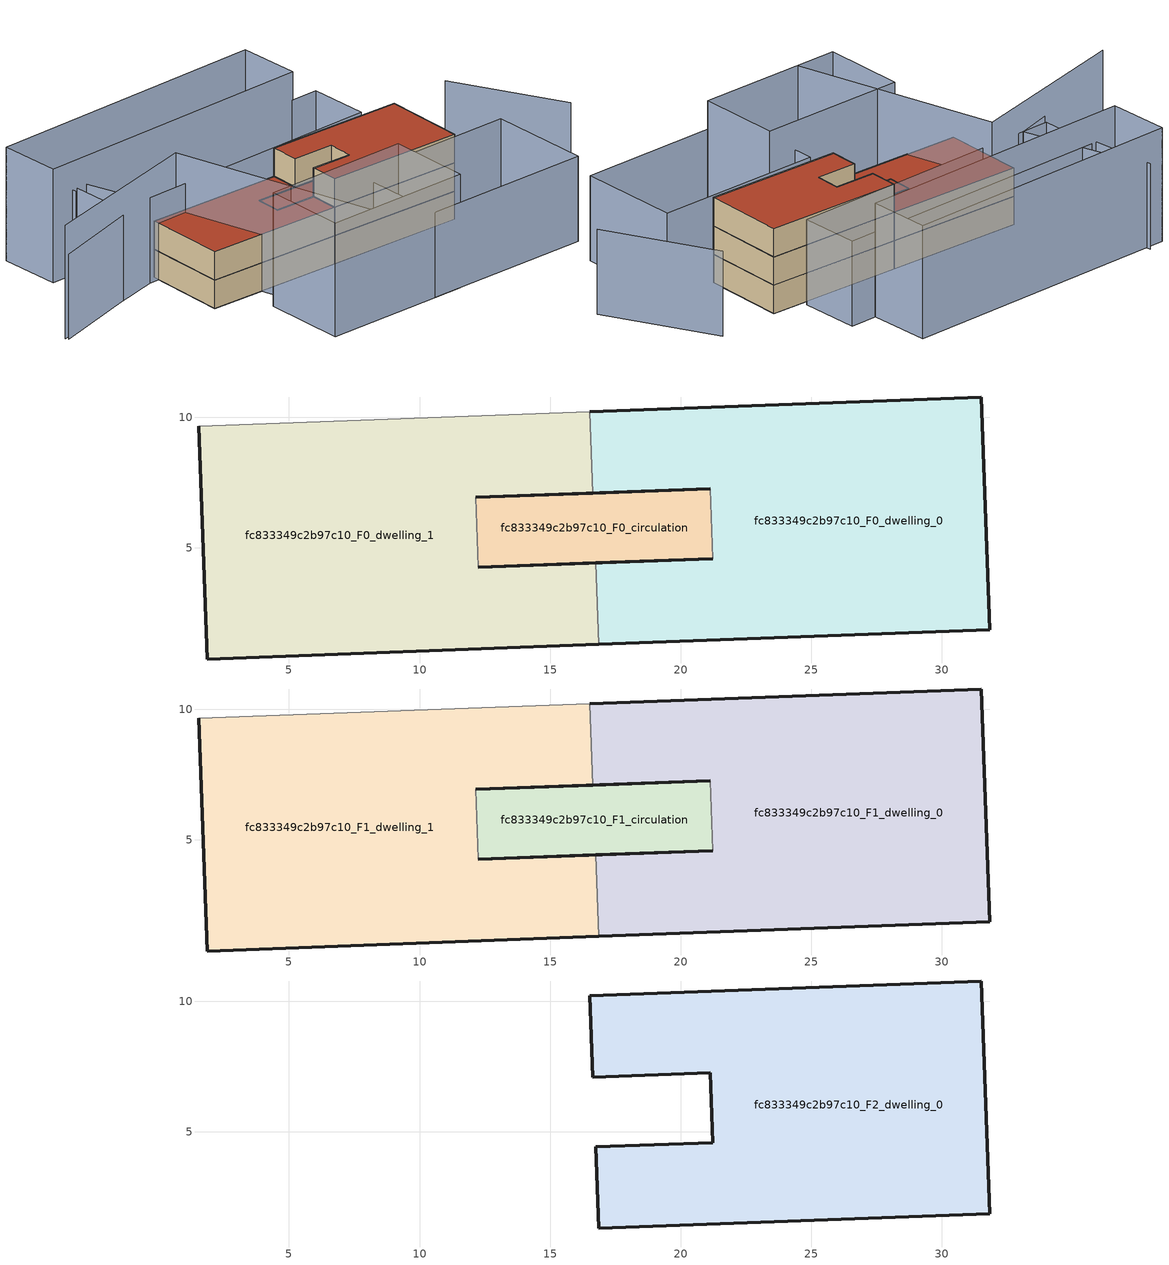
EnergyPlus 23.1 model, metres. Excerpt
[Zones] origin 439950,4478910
fc833349c2b97c10_F0_dwelling_0
 floor ground (EU_floor_Construction): 31.85,1.86 31.51,10.77 16.53,10.21 16.64,7.09 21.14,7.26 21.24,4.58 16.74,4.42 16.86,1.29 z0
 wall outside (EU_wall_Construction): 16.74,4.42 21.24,4.58 / 21.14,7.26 16.64,7.09 / 16.53,10.21 31.51,10.77 31.85,1.86 16.86,1.29 z0:3
 wall to fc833349c2b97c10_F0_dwelling_1 (EU_wall_Construction): 16.86,1.29 16.74,4.42 / 16.64,7.09 16.53,10.21 z0:3
 wall to fc833349c2b97c10_F0_circulation (EU_wall_Construction): 21.24,4.58 21.14,7.26 z0:3
fc833349c2b97c10_F0_dwelling_1
 floor ground (EU_floor_Construction): 16.86,1.29 16.74,4.42 12.25,4.25 12.15,6.92 16.64,7.09 16.53,10.21 1.54,9.65 1.87,0.74 z0
 wall outside (EU_wall_Construction): 16.64,7.09 12.15,6.92 / 12.25,4.25 16.74,4.42 / 16.86,1.29 1.87,0.74 1.54,9.65 z0:3
 wall to fc833349c2b97c10_F0_circulation (EU_wall_Construction): 12.15,6.92 12.25,4.25 z0:3
 wall adiabatic (EU_wall_Construction): 1.54,9.65 16.53,10.21 z0:3
fc833349c2b97c10_F0_circulation
 floor ground (EU_floor_Construction): 21.24,4.58 21.14,7.26 12.15,6.92 12.25,4.25 z0
 wall outside (EU_wall_Construction): 21.24,4.58 12.25,4.25 / 12.15,6.92 21.14,7.26 z0:3
fc833349c2b97c10_F1_dwelling_0
 floor to fc833349c2b97c10_F0_dwelling_0 (EU_floor_Construction): 31.85,1.86 31.51,10.77 16.53,10.21 16.64,7.09 21.14,7.26 21.24,4.58 16.74,4.42 16.86,1.29 z3
 wall outside (EU_wall_Construction): 16.74,4.42 21.24,4.58 / 21.14,7.26 16.64,7.09 / 16.53,10.21 31.51,10.77 31.85,1.86 16.86,1.29 z3:6
 wall to fc833349c2b97c10_F1_dwelling_1 (EU_wall_Construction): 16.86,1.29 16.74,4.42 / 16.64,7.09 16.53,10.21 z3:6
 wall to fc833349c2b97c10_F1_circulation (EU_wall_Construction): 21.24,4.58 21.14,7.26 z3:6
fc833349c2b97c10_F1_dwelling_1
 floor to fc833349c2b97c10_F0_dwelling_1 (EU_floor_Construction): 16.86,1.29 16.74,4.42 12.25,4.25 12.15,6.92 16.64,7.09 16.53,10.21 1.54,9.65 1.87,0.74 z3
 wall outside (EU_wall_Construction): 16.64,7.09 12.15,6.92 / 12.25,4.25 16.74,4.42 / 16.86,1.29 1.87,0.74 1.54,9.65 z3:6
 wall to fc833349c2b97c10_F1_circulation (EU_wall_Construction): 12.15,6.92 12.25,4.25 z3:6
 wall adiabatic (EU_wall_Construction): 1.54,9.65 16.53,10.21 z3:6
 roof outside (EU_roof_Construction): 16.53,10.21 16.64,7.09 12.15,6.92 12.25,4.25 16.74,4.42 16.86,1.29 1.87,0.74 1.54,9.65 z6
fc833349c2b97c10_F1_circulation
 floor to fc833349c2b97c10_F0_circulation (EU_floor_Construction): 21.24,4.58 21.14,7.26 12.15,6.92 12.25,4.25 z3
 wall outside (EU_wall_Construction): 21.24,4.58 12.25,4.25 / 12.15,6.92 21.14,7.26 z3:6
 roof outside (EU_roof_Construction): 21.14,7.26 21.24,4.58 12.25,4.25 12.15,6.92 z6
fc833349c2b97c10_F2_dwelling_0
 floor to fc833349c2b97c10_F1_dwelling_0 (EU_floor_Construction): 31.85,1.86 31.51,10.77 16.53,10.21 16.64,7.09 21.14,7.26 21.24,4.58 16.74,4.42 16.86,1.29 z6
 wall outside (EU_wall_Construction): 31.85,1.86 16.86,1.29 16.74,4.42 21.24,4.58 21.14,7.26 16.64,7.09 16.53,10.21 31.51,10.77 31.85,1.86 z6:9
 roof outside (EU_roof_Construction): 31.51,10.77 31.85,1.86 16.86,1.29 16.74,4.42 21.24,4.58 21.14,7.26 16.64,7.09 16.53,10.21 z9
shading: -13.3,4.41 4.69,10.29 / 4.69,10.29 11.61,-10.85 / 23.07,-10.11 7.15,-11.14 / 7.15,-11.14 6.58,-2.34 / 6.58,-2.34 22.5,-1.31 / 22.5,-1.31 23.07,-10.11 / 24.33,17.26 -6.69,14.64 / -6.69,14.64 -7.25,21.21 / -7.25,21.21 23.78,23.83 / 23.78,23.83 24.33,17.26 z0:12; 44.76,0.41 38.36,11.58 / -3.27,17.29 -0.15,8.87 / -0.15,8.87 -13.18,4.05 / -5.32,21.83 -4.17,14.42 / 38.11,-9.12 19.88,-10.32 / 19.88,-10.32 19.15,0.66 / 19.15,0.66 37.39,1.86 / 37.39,1.86 38.11,-9.12 / 27.84,11.15 -3.15,8.61 / -3.15,8.61 -3.67,14.96 / -3.67,14.96 27.32,17.5 / 27.32,17.5 27.84,11.15 z0:9
[Building]
EU S2 Campaign: North Axis=0; Terrain=City; Solar Distribution=FullExterior
[Site:Location]
Madrid: Latitude=40.5; Longitude=-3.5; Time Zone=1; Elevation=609
[SizingPeriod:WeatherFileDays]
AnnualSizingPeriod: Begin Month=1; Begin Day of Month=1; End Month=12; End Day of Month=31; Day of Week for Start Day=Monday; Use Weather File Daylight Saving Period=No; Use Weather File Rain and Snow Indicators=No
[MATERIAL]
EU_InternalMass_Material: Roughness=MediumRough; Thickness=0.1; Conductivity=1; Density=1800; Specific Heat=900; Thermal Absorptance=0.9; Solar Absorptance=0.7; Visible Absorptance=0.7
[MATERIAL:NOMASS] Roughness=MediumRough; Thermal Absorptance=0.9; Solar Absorptance=0.7; Visible Absorptance=0.7
Name | Thermal Resistance
EU_wall_NoMass | 1.60022
EU_roof_NoMass | 1.57597
EU_floor_NoMass | 0.470652
[CONSTRUCTION]
EU_wall_Construction: EU_wall_NoMass
EU_roof_Construction: EU_roof_NoMass
EU_floor_Construction: EU_floor_NoMass
EU_InternalMass_Construction: EU_InternalMass_Material
[ZONE] Type=1; Multiplier=1; Ceiling Height=autocalculate; Floor Area=autocalculate; Part of Total Floor Area=Yes
Name | Volume
fc833349c2b97c10_F0_dwelling_0; fc833349c2b97c10_F1_dwelling_0; fc833349c2b97c10_F2_dwelling_0 | 365.282
fc833349c2b97c10_F0_dwelling_1; fc833349c2b97c10_F1_dwelling_1 | 365.302
fc833349c2b97c10_F0_circulation; fc833349c2b97c10_F1_circulation | 72.2611
[INTERNALMASS] Construction=EU_InternalMass_Construction
Name | Zone or ZoneList | Surface Area
fc833349c2b97c10_F0_dwelling_0_EU_InternalMass | fc833349c2b97c10_F0_dwelling_0 | 121.771
fc833349c2b97c10_F0_dwelling_1_EU_InternalMass | fc833349c2b97c10_F0_dwelling_1 | 121.771
fc833349c2b97c10_F1_dwelling_0_EU_InternalMass | fc833349c2b97c10_F1_dwelling_0 | 121.771
fc833349c2b97c10_F1_dwelling_1_EU_InternalMass | fc833349c2b97c10_F1_dwelling_1 | 121.771
fc833349c2b97c10_F2_dwelling_0_EU_InternalMass | fc833349c2b97c10_F2_dwelling_0 | 267.439
[OTHEREQUIPMENT] Fuel Type=Electricity; Design Level Calculation Method=Watts/Area; Power per Zone Floor Area=1; Fraction Latent=0; Fraction Radiant=0; Fraction Lost=0; Carbon Dioxide Generation Rate=0; EndUse Subcategory=EU_Step8_InternalGains
Name | Zone or ZoneList or Space or SpaceList | Schedule
EU_Step8_InternalGain_fc833349c2b97c10_F0_dwelling_0_f000 | fc833349c2b97c10_F0_dwelling_0 | EU_Step8_GainSchedule_fc833349c2b97c10_F0_dwelling_0_f000
EU_Step8_InternalGain_fc833349c2b97c10_F0_dwelling_1_f000 | fc833349c2b97c10_F0_dwelling_1 | EU_Step8_GainSchedule_fc833349c2b97c10_F0_dwelling_1_f000
EU_Step8_InternalGain_fc833349c2b97c10_F1_dwelling_0_f000 | fc833349c2b97c10_F1_dwelling_0 | EU_Step8_GainSchedule_fc833349c2b97c10_F1_dwelling_0_f000
EU_Step8_InternalGain_fc833349c2b97c10_F1_dwelling_1_f000 | fc833349c2b97c10_F1_dwelling_1 | EU_Step8_GainSchedule_fc833349c2b97c10_F1_dwelling_1_f000
EU_Step8_InternalGain_fc833349c2b97c10_F2_dwelling_0_f000 | fc833349c2b97c10_F2_dwelling_0 | EU_Step8_GainSchedule_fc833349c2b97c10_F2_dwelling_0_f000
[ZONEINFILTRATION:DESIGNFLOWRATE] Schedule=EU_AlwaysOn; Design Flow Rate Calculation Method=Flow/Area; Flow Rate per Floor Area=0.0005; Constant Term Coefficient=1; Temperature Term Coefficient=0; Velocity Term Coefficient=0; Velocity Squared Term Coefficient=0
Name | Zone or ZoneList or Space or SpaceList
EU_Circulation_Infiltration_fc833349c2b97c10_F0_circulation | fc833349c2b97c10_F0_circulation
EU_Circulation_Infiltration_fc833349c2b97c10_F1_circulation | fc833349c2b97c10_F1_circulation
[ZONEVENTILATION:DESIGNFLOWRATE] Schedule=EU_AlwaysOn; Design Flow Rate Calculation Method=AirChanges/Hour; Air Changes per Hour=0.480704; Ventilation Type=Natural; Fan Pressure Rise=0; Fan Total Efficiency=1; Constant Term Coefficient=1; Temperature Term Coefficient=0; Velocity Term Coefficient=0; Velocity Squared Term Coefficient=0; Minimum Indoor Temperature=-100; Maximum Indoor Temperature=100; Delta Temperature=-100; Minimum Outdoor Temperature=-100; Maximum Outdoor Temperature=100; Maximum Wind Speed=40
Name | Zone or ZoneList or Space or SpaceList
EU_ConstantAir_fc833349c2b97c10_F0_dwelling_0 | fc833349c2b97c10_F0_dwelling_0
EU_ConstantAir_fc833349c2b97c10_F0_dwelling_1 | fc833349c2b97c10_F0_dwelling_1
EU_ConstantAir_fc833349c2b97c10_F1_dwelling_0 | fc833349c2b97c10_F1_dwelling_0
EU_ConstantAir_fc833349c2b97c10_F1_dwelling_1 | fc833349c2b97c10_F1_dwelling_1
EU_ConstantAir_fc833349c2b97c10_F2_dwelling_0 | fc833349c2b97c10_F2_dwelling_0
[HVACTEMPLATE:THERMOSTAT] Constant Heating Setpoint=20; Constant Cooling Setpoint=50
EU_HeatOnly_fc833349c2b97c10_F0_dwelling_0; EU_HeatOnly_fc833349c2b97c10_F0_dwelling_1; EU_HeatOnly_fc833349c2b97c10_F1_dwelling_0; EU_HeatOnly_fc833349c2b97c10_F1_dwelling_1; EU_HeatOnly_fc833349c2b97c10_F2_dwelling_0
[HVACTEMPLATE:ZONE:IDEALLOADSAIRSYSTEM] System Availability Schedule=EU_AlwaysOn; Maximum Heating Supply Air Temperature=50; Minimum Cooling Supply Air Temperature=13; Maximum Heating Supply Air Humidity Ratio=0.0156; Minimum Cooling Supply Air Humidity Ratio=0.0077; Heating Limit=NoLimit; Cooling Limit=NoLimit; Heating Availability Schedule=EU_AlwaysOn; Cooling Availability Schedule=EU_CoolingOff; Dehumidification Control Type=ConstantSensibleHeatRatio; Cooling Sensible Heat Ratio=0.7; Dehumidification Setpoint=60; Humidification Control Type=None; Humidification Setpoint=30; Outdoor Air Method=None; Outdoor Air Flow Rate per Person=0.00944; Outdoor Air Flow Rate per Zone Floor Area=0; Outdoor Air Flow Rate per Zone=0; Demand Controlled Ventilation Type=None; Outdoor Air Economizer Type=NoEconomizer; Heat Recovery Type=None; Sensible Heat Recovery Effectiveness=0.7; Latent Heat Recovery Effectiveness=0.65
Name | Template Thermostat
fc833349c2b97c10_F0_dwelling_0 | EU_HeatOnly_fc833349c2b97c10_F0_dwelling_0
fc833349c2b97c10_F0_dwelling_1 | EU_HeatOnly_fc833349c2b97c10_F0_dwelling_1
fc833349c2b97c10_F1_dwelling_0 | EU_HeatOnly_fc833349c2b97c10_F1_dwelling_0
fc833349c2b97c10_F1_dwelling_1 | EU_HeatOnly_fc833349c2b97c10_F1_dwelling_1
fc833349c2b97c10_F2_dwelling_0 | EU_HeatOnly_fc833349c2b97c10_F2_dwelling_0
[SIZING:ZONE] Zone Cooling Design Supply Air Temperature Input Method=SupplyAirTemperature; Zone Cooling Design Supply Air Temperature=13; Zone Heating Design Supply Air Temperature Input Method=SupplyAirTemperature; Zone Heating Design Supply Air Temperature=50; Zone Cooling Design Supply Air Humidity Ratio=0.008; Zone Heating Design Supply Air Humidity Ratio=0.008; Cooling Design Air Flow Method=DesignDay; Cooling Design Air Flow Rate=0; Cooling Minimum Air Flow per Zone Floor Area=0.000762; Cooling Minimum Air Flow=0; Cooling Minimum Air Flow Fraction=0.2; Heating Design Air Flow Method=DesignDay; Heating Design Air Flow Rate=0; Heating Maximum Air Flow per Zone Floor Area=0.002032; Heating Maximum Air Flow=0.141576; Heating Maximum Air Flow Fraction=0.3; Account for Dedicated Outdoor Air System=No; Dedicated Outdoor Air System Control Strategy=NeutralSupplyAir; Dedicated Outdoor Air Low Setpoint Temperature for Design=autosize; Dedicated Outdoor Air High Setpoint Temperature for Design=autosize; Zone Load Sizing Method=Sensible Load Only No Latent Load; Zone Latent Cooling Design Supply Air Humidity Ratio Input Method=HumidityRatioDifference; Zone Cooling Design Supply Air Humidity Ratio Difference=0.005; Zone Latent Heating Design Supply Air Humidity Ratio Input Method=HumidityRatioDifference; Zone Humidification Design Supply Air Humidity Ratio Difference=0.005
fc833349c2b97c10_F0_dwelling_0; fc833349c2b97c10_F0_dwelling_1; fc833349c2b97c10_F1_dwelling_0; fc833349c2b97c10_F1_dwelling_1; fc833349c2b97c10_F2_dwelling_0
[SCHEDULE:CONSTANT]
Name | Hourly Value
EU_AlwaysOn | 1
EU_CoolingOff | 0
[SCHEDULE:FILE] Column Number=1; Rows to Skip at Top=0; Number of Hours of Data=8760; Column Separator=Comma; Interpolate to Timestep=No; Minutes per Item=60; Adjust Schedule for Daylight Savings=Yes
Name | File
EU_Step8_GainSchedule_fc833349c2b97c10_F0_dwelling_0_f000 | ../../schedules/fc833349c2b97c10/fc833349c2b97c10_F0_dwelling_0_f000_gain.csv
EU_Step8_GainSchedule_fc833349c2b97c10_F0_dwelling_1_f000 | ../../schedules/fc833349c2b97c10/fc833349c2b97c10_F0_dwelling_1_f000_gain.csv
EU_Step8_GainSchedule_fc833349c2b97c10_F1_dwelling_0_f000 | ../../schedules/fc833349c2b97c10/fc833349c2b97c10_F1_dwelling_0_f000_gain.csv
EU_Step8_GainSchedule_fc833349c2b97c10_F1_dwelling_1_f000 | ../../schedules/fc833349c2b97c10/fc833349c2b97c10_F1_dwelling_1_f000_gain.csv
EU_Step8_GainSchedule_fc833349c2b97c10_F2_dwelling_0_f000 | ../../schedules/fc833349c2b97c10/fc833349c2b97c10_F2_dwelling_0_f000_gain.csv
